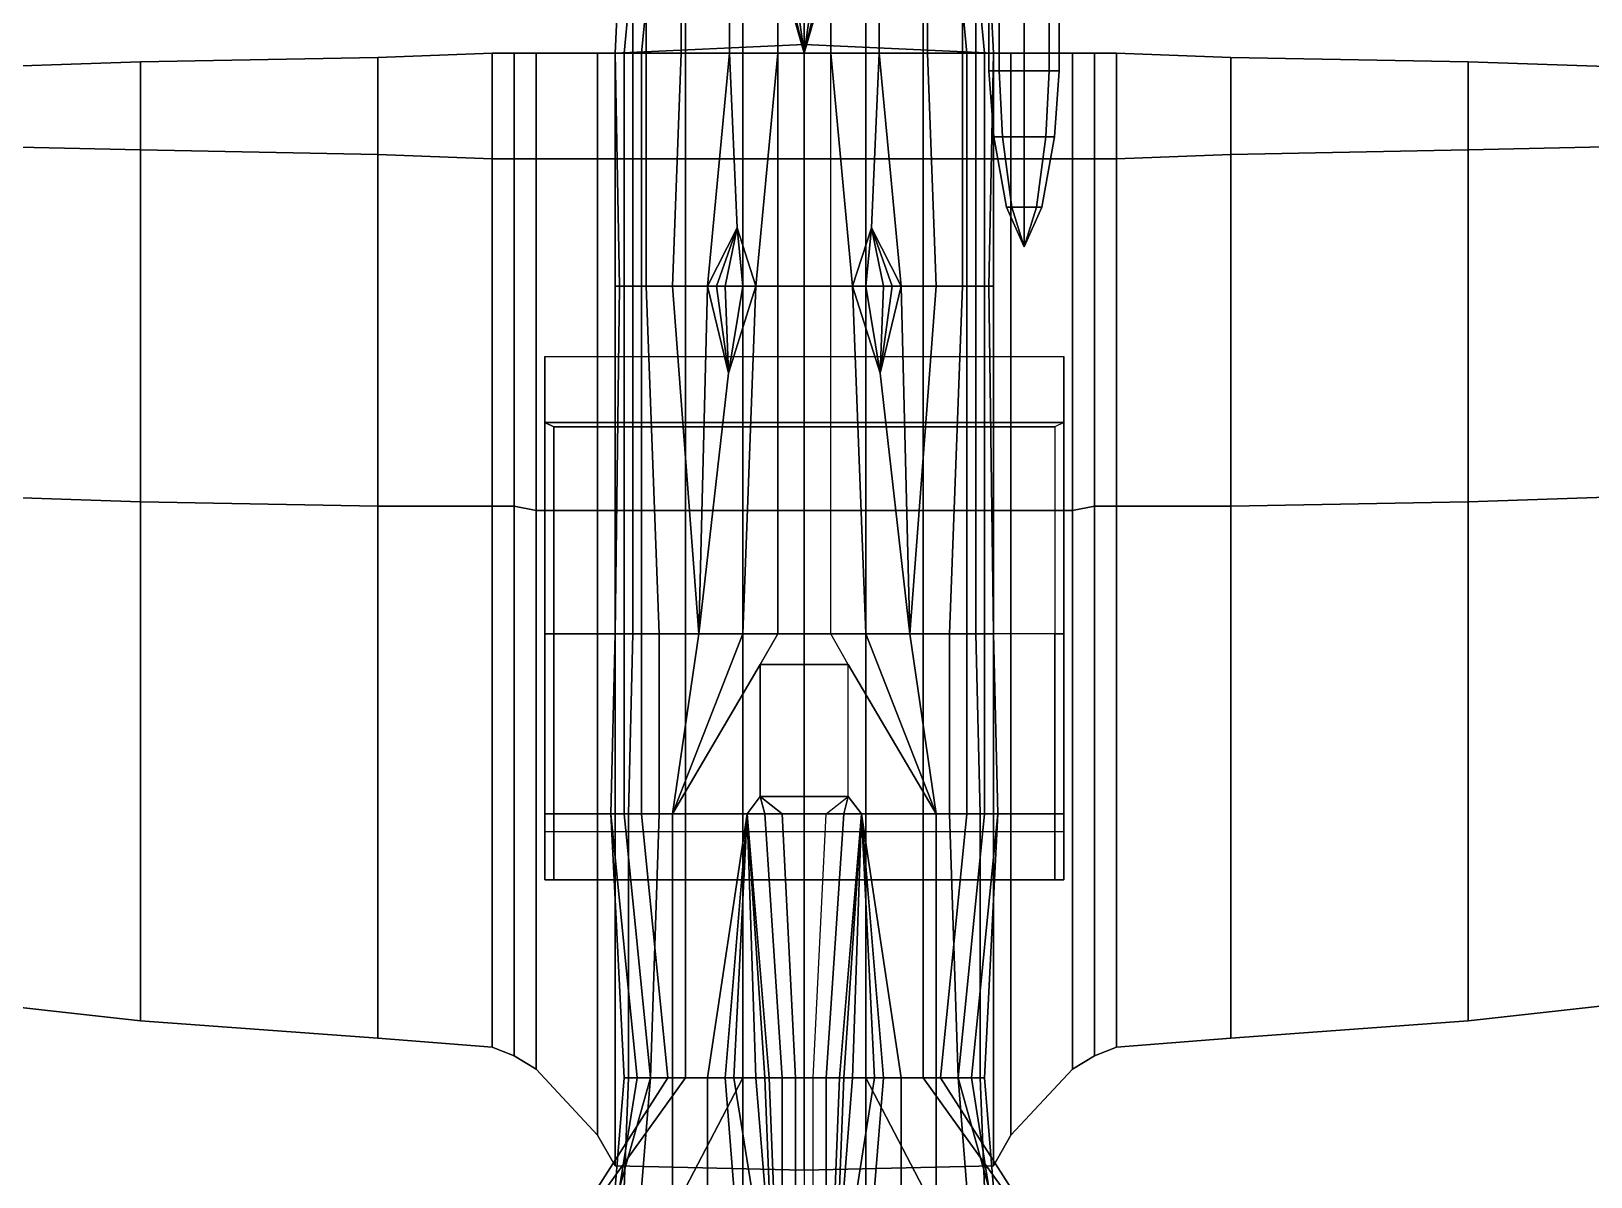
# Model space of a CAD drawing. Header units: millimetres. Extents: x -5.4 to 5.4, y -4.4 to 25.
# Drawn here: x -1.758 to 1.789, y -0.265 to 2.34 of the extents above; entities that cross this region are included whole.
import ezdxf

# ---------------------------------------------------------------- set-up
doc = ezdxf.new("R2010")
doc.units = ezdxf.units.MM
for name, color, linetype in [('h2', 7, 'Continuous'), ('w', 5, 'Continuous'), ('w2', 1, 'Continuous')]:
    doc.layers.add(name, color=color, linetype=linetype)

msp = doc.modelspace()

# ---------------------------------------------------------------- linework, layer by layer
for points in [[(0.4434, 2.81, 0.1766), (0.42, 2.81, 0.12), (0.42, 2.25, 0.12), (0.4434, 2.25, 0.1766)], [(0.42, 2.81, 0.12), (0.4434, 2.81, 0.0634), (0.4434, 2.25, 0.0634), (0.42, 2.25, 0.12)], [(0.5, 2.81, 0.2), (0.4434, 2.81, 0.1766), (0.4434, 2.25, 0.1766), (0.5, 2.25, 0.2)], [(0.4434, 2.81, 0.0634), (0.5, 2.81, 0.04), (0.5, 2.25, 0.04), (0.4434, 2.25, 0.0634)], [(0.5566, 2.81, 0.1766), (0.5, 2.81, 0.2), (0.5, 2.25, 0.2), (0.5566, 2.25, 0.1766)], [(0.5, 2.81, 0.04), (0.5566, 2.81, 0.0634), (0.5566, 2.25, 0.0634), (0.5, 2.25, 0.04)], [(0.58, 2.81, 0.12), (0.5566, 2.81, 0.1766), (0.5566, 2.25, 0.1766), (0.58, 2.25, 0.12)], [(0.5566, 2.81, 0.0634), (0.58, 2.81, 0.12), (0.58, 2.25, 0.12), (0.5566, 2.25, 0.0634)], [(-0.43, 2.29, 0.14), (-0.39, 2.29, 0.3), (-0.39, 2.5, 0.26), (-0.42, 2.5, 0.13)], [(-0.43, 2.29, -0.35), (-0.43, 2.29, 0.14), (-0.42, 2.5, 0.13), (-0.42, 2.5, -0.36)], [(-0.41, 2.29, -0.41), (-0.43, 2.29, -0.35), (-0.42, 2.5, -0.36), (-0.39, 2.5, -0.42)], [(-0.37, 2.29, -0.45), (-0.41, 2.29, -0.41), (-0.39, 2.5, -0.42), (-0.35, 2.5, -0.45)], [(-0.39, 2.29, 0.3), (-0.36, 2.29, 0.36), (-0.36, 2.5, 0.35), (-0.39, 2.5, 0.26)], [(-0.27, 2.29, -0.5), (-0.37, 2.29, -0.45), (-0.35, 2.5, -0.45), (-0.27, 2.5, -0.49)], [(-0.36, 2.29, 0.36), (-0.28, 2.29, 0.47), (-0.28, 2.5, 0.46), (-0.36, 2.5, 0.35)], [(-0.28, 2.29, 0.47), (-0.17, 2.29, 0.55), (-0.17, 2.5, 0.55), (-0.28, 2.5, 0.46)], [(-0.27, 2.5, -0.49), (-0.14, 2.5, -0.52), (-0.14, 2.29, -0.53), (-0.27, 2.29, -0.5)], [(-0.17, 2.29, 0.55), (-0.06, 2.29, 0.59), (-0.06, 2.5, 0.58), (-0.17, 2.5, 0.55)], [(-0.14, 2.5, -0.52), (0, 2.5, -0.53), (0, 2.29, -0.54), (-0.14, 2.29, -0.53)], [(0, 2.29, 0.59), (0, 2.29, 0.59), (-0.05, 2.5, 0.6), (-0.06, 2.5, 0.58)], [(-0.06, 2.29, 0.59), (0, 2.29, 0.59), (-0.06, 2.5, 0.58)], [(0, 2.29, 0.59), (0, 2.29, 0.59), (-0.03, 2.5, 0.61), (-0.05, 2.5, 0.6)], [(0, 2.29, 0.59), (0, 2.29, 0.59), (0, 2.5, 0.61), (-0.03, 2.5, 0.61)], [(-0.42, 1.76, 0.16), (-0.39, 1.76, 0.28), (-0.39, 2.29, 0.3), (-0.43, 2.29, 0.14)], [(-0.43, 1.76, -0.37), (-0.42, 1.76, 0.16), (-0.43, 2.29, 0.14), (-0.43, 2.29, -0.35)], [(-0.41, 1.76, -0.43), (-0.43, 1.76, -0.37), (-0.43, 2.29, -0.35), (-0.41, 2.29, -0.41)], [(-0.37, 1.76, -0.5), (-0.41, 1.76, -0.43), (-0.41, 2.29, -0.41), (-0.37, 2.29, -0.45)], [(-0.39, 1.76, 0.28), (-0.36, 1.76, 0.36), (-0.36, 2.29, 0.36), (-0.39, 2.29, 0.3)], [(-0.27, 1.76, -0.53), (-0.37, 1.76, -0.5), (-0.37, 2.29, -0.45), (-0.27, 2.29, -0.5)], [(-0.36, 1.76, 0.36), (-0.3, 1.76, 0.45), (-0.28, 2.29, 0.47), (-0.36, 2.29, 0.36)], [(-0.3, 1.76, 0.45), (-0.22, 1.76, 0.53), (-0.17, 2.29, 0.55), (-0.28, 2.29, 0.47)], [(-0.27, 2.29, -0.5), (-0.14, 2.29, -0.53), (-0.14, 1.76, -0.55), (-0.27, 1.76, -0.53)], [(-0.22, 1.76, 0.53), (-0.1525, 1.8925, 0.56), (-0.17, 2.29, 0.55)], [(-0.1525, 1.8925, 0.56), (-0.11, 1.76, 0.59), (-0.06, 2.29, 0.59), (-0.17, 2.29, 0.55)], [(-0.14, 2.29, -0.53), (0, 2.29, -0.54), (0, 1.76, -0.56), (-0.14, 1.76, -0.55)], [(-0.11, 1.76, 0.59), (-0.06, 1.76, 0.6), (-0.06, 2.29, 0.59)], [(-0.06, 1.76, 0.6), (0.06, 1.76, 0.6), (0.06, 2.29, 0.59), (-0.06, 2.29, 0.59)], [(0.4307, 2.1, 0.12), (0.42, 2.25, 0.12), (0.4434, 2.25, 0.0634), (0.451, 2.1, 0.071)], [(0.451, 2.1, 0.169), (0.4434, 2.25, 0.1766), (0.42, 2.25, 0.12), (0.4307, 2.1, 0.12)], [(0.451, 2.1, 0.071), (0.4434, 2.25, 0.0634), (0.5, 2.25, 0.04), (0.5, 2.1, 0.0507)], [(0.5, 2.1, 0.1893), (0.5, 2.25, 0.2), (0.4434, 2.25, 0.1766), (0.451, 2.1, 0.169)], [(0.5, 2.1, 0.0507), (0.5, 2.25, 0.04), (0.5566, 2.25, 0.0634), (0.549, 2.1, 0.071)], [(0.549, 2.1, 0.169), (0.5566, 2.25, 0.1766), (0.5, 2.25, 0.2), (0.5, 2.1, 0.1893)], [(0.549, 2.1, 0.071), (0.5566, 2.25, 0.0634), (0.58, 2.25, 0.12), (0.5693, 2.1, 0.12)], [(0.5693, 2.1, 0.12), (0.58, 2.25, 0.12), (0.5566, 2.25, 0.1766), (0.549, 2.1, 0.169)], [(0.46, 1.94, 0.12), (0.4307, 2.1, 0.12), (0.451, 2.1, 0.071), (0.4717, 1.94, 0.0917)], [(0.4717, 1.94, 0.1483), (0.451, 2.1, 0.169), (0.4307, 2.1, 0.12), (0.46, 1.94, 0.12)], [(0.4717, 1.94, 0.0917), (0.451, 2.1, 0.071), (0.5, 2.1, 0.0507), (0.5, 1.94, 0.08)], [(0.5, 1.94, 0.16), (0.5, 2.1, 0.1893), (0.451, 2.1, 0.169), (0.4717, 1.94, 0.1483)], [(0.5, 1.94, 0.08), (0.5, 2.1, 0.0507), (0.549, 2.1, 0.071), (0.5283, 1.94, 0.0917)], [(0.5283, 1.94, 0.1483), (0.549, 2.1, 0.169), (0.5, 2.1, 0.1893), (0.5, 1.94, 0.16)], [(0.5283, 1.94, 0.0917), (0.549, 2.1, 0.071), (0.5693, 2.1, 0.12), (0.54, 1.94, 0.12)], [(0.54, 1.94, 0.12), (0.5693, 2.1, 0.12), (0.549, 2.1, 0.169), (0.5283, 1.94, 0.1483)], [(0.5, 1.85, 0.12), (0.46, 1.94, 0.12), (0.4717, 1.94, 0.0917), (0.5, 1.85, 0.12)], [(0.5, 1.85, 0.12), (0.4717, 1.94, 0.1483), (0.46, 1.94, 0.12), (0.5, 1.85, 0.12)], [(0.5, 1.85, 0.12), (0.4717, 1.94, 0.0917), (0.5, 1.94, 0.08), (0.5, 1.85, 0.12)], [(0.5, 1.85, 0.12), (0.5, 1.94, 0.16), (0.4717, 1.94, 0.1483), (0.5, 1.85, 0.12)], [(0.5, 1.85, 0.12), (0.5, 1.94, 0.08), (0.5283, 1.94, 0.0917), (0.5, 1.85, 0.12)], [(0.5, 1.85, 0.12), (0.5283, 1.94, 0.0917), (0.54, 1.94, 0.12), (0.5, 1.85, 0.12)], [(0.5, 1.85, 0.12), (0.54, 1.94, 0.12), (0.5283, 1.94, 0.1483), (0.5, 1.85, 0.12)], [(0.5, 1.85, 0.12), (0.5283, 1.94, 0.1483), (0.5, 1.94, 0.16), (0.5, 1.85, 0.12)], [(-0.22, 1.76, 0.53), (-0.2, 1.76, 0.59), (-0.1525, 1.8925, 0.56)], [(-0.2, 1.76, 0.59), (-0.18, 1.76, 0.62), (-0.1525, 1.8925, 0.56)], [(-0.18, 1.76, 0.62), (-0.14, 1.76, 0.62), (-0.1525, 1.8925, 0.56)], [(-0.14, 1.76, 0.62), (-0.11, 1.76, 0.59), (-0.1525, 1.8925, 0.56)], [(-0.43, 0.97, -0.37), (-0.43, 0.97, 0.16), (-0.42, 1.76, 0.16), (-0.43, 1.76, -0.37)], [(-0.43, 0.97, 0.16), (-0.39, 0.97, 0.31), (-0.39, 1.76, 0.28), (-0.42, 1.76, 0.16)], [(-0.41, 0.97, -0.43), (-0.43, 0.97, -0.37), (-0.43, 1.76, -0.37), (-0.41, 1.76, -0.43)], [(-0.37, 0.97, -0.5), (-0.41, 0.97, -0.43), (-0.41, 1.76, -0.43), (-0.37, 1.76, -0.5)], [(-0.39, 0.97, 0.31), (-0.33, 0.97, 0.43), (-0.36, 1.76, 0.36), (-0.39, 1.76, 0.28)], [(-0.27, 0.97, -0.53), (-0.37, 0.97, -0.5), (-0.37, 1.76, -0.5), (-0.27, 1.76, -0.53)], [(-0.33, 0.97, 0.43), (-0.24, 0.97, 0.53), (-0.3, 1.76, 0.45), (-0.36, 1.76, 0.36)], [(-0.24, 0.97, 0.53), (-0.24, 0.97, 0.53), (-0.22, 1.76, 0.53), (-0.3, 1.76, 0.45)], [(-0.27, 1.76, -0.53), (-0.14, 1.76, -0.55), (-0.14, 0.97, -0.55), (-0.27, 0.97, -0.53)], [(-0.24, 0.97, 0.53), (-0.14, 0.97, 0.59), (-0.11, 1.76, 0.59), (-0.1725, 1.5625, 0.56)], [(-0.24, 0.97, 0.53), (-0.24, 0.97, 0.53), (-0.1725, 1.5625, 0.56), (-0.22, 1.76, 0.53)], [(-0.1725, 1.5625, 0.56), (-0.1725, 1.5625, 0.56), (-0.2, 1.76, 0.59), (-0.22, 1.76, 0.53)], [(-0.1725, 1.5625, 0.56), (-0.1725, 1.5625, 0.56), (-0.18, 1.76, 0.62), (-0.2, 1.76, 0.59)], [(-0.1725, 1.5625, 0.56), (-0.1725, 1.5625, 0.56), (-0.14, 1.76, 0.62), (-0.18, 1.76, 0.62)], [(-0.1725, 1.5625, 0.56), (-0.1725, 1.5625, 0.56), (-0.11, 1.76, 0.59), (-0.14, 1.76, 0.62)], [(-0.14, 0.97, 0.59), (-0.06, 0.97, 0.61), (-0.06, 1.76, 0.6), (-0.11, 1.76, 0.59)], [(-0.14, 1.76, -0.55), (0, 1.76, -0.56), (0, 0.97, -0.56), (-0.14, 0.97, -0.55)], [(-0.06, 0.97, 0.61), (0.06, 0.97, 0.61), (0.06, 1.76, 0.6), (-0.06, 1.76, 0.6)], [(-0.59, 1.6, -0.5), (-0.59, 1.45, -0.68), (-0.59, 0.97, -0.7), (-0.59, 0.97, -0.5)], [(-0.59, 1.6, -0.5), (0.59, 1.6, -0.5), (0.59, 1.45, -0.68), (-0.59, 1.45, -0.68)], [(-0.59, 1.45, -0.68), (-0.57, 1.44, -0.7), (-0.57, 0.97, -0.72), (-0.59, 0.97, -0.7)], [(-0.59, 1.45, -0.68), (0.59, 1.45, -0.68), (0.57, 1.44, -0.7), (-0.57, 1.44, -0.7)], [(-0.57, 1.44, -0.7), (0.57, 1.44, -0.7), (0.57, 0.97, -0.72), (-0.57, 0.97, -0.72)], [(-0.59, 0.97, -0.5), (-0.59, 0.97, -0.7), (-0.59, 0.56, -0.67), (-0.59, 0.56, -0.44)], [(-0.59, 0.97, -0.7), (-0.57, 0.97, -0.72), (-0.57, 0.56, -0.68), (-0.59, 0.56, -0.67)], [(-0.57, 0.97, -0.72), (0, 0.97, -0.72), (0, 0.56, -0.7), (-0.57, 0.56, -0.68)], [(-0.44, 0.56, -0.38), (-0.44, 0.56, 0.13), (-0.43, 0.97, 0.16), (-0.43, 0.97, -0.37)], [(-0.44, 0.56, 0.13), (-0.4, 0.56, 0.3), (-0.39, 0.97, 0.31), (-0.43, 0.97, 0.16)], [(-0.41, 0.56, -0.44), (-0.44, 0.56, -0.38), (-0.43, 0.97, -0.37), (-0.41, 0.97, -0.43)], [(-0.37, 0.56, -0.51), (-0.41, 0.56, -0.44), (-0.41, 0.97, -0.43), (-0.37, 0.97, -0.5)], [(-0.4, 0.56, 0.3), (-0.33, 0.56, 0.42), (-0.33, 0.97, 0.43), (-0.39, 0.97, 0.31)], [(-0.27, 0.56, -0.54), (-0.37, 0.56, -0.51), (-0.37, 0.97, -0.5), (-0.27, 0.97, -0.53)], [(-0.33, 0.56, 0.42), (-0.3, 0.56, 0.45), (-0.24, 0.97, 0.53), (-0.33, 0.97, 0.43)], [(-0.3, 0.56, 0.45), (-0.3, 0.56, 0.45), (-0.14, 0.97, 0.59), (-0.24, 0.97, 0.53)], [(-0.3, 0.56, 0.45), (-0.1, 0.9, 0.61), (-0.06, 0.97, 0.61), (-0.14, 0.97, 0.59)], [(-0.27, 0.97, -0.53), (-0.14, 0.97, -0.55), (-0.14, 0.56, -0.56), (-0.27, 0.56, -0.54)], [(-0.14, 0.97, -0.55), (0, 0.97, -0.56), (0, 0.56, -0.57), (-0.14, 0.56, -0.56)], [(-0.1, 0.9, 0.61), (0.1, 0.9, 0.61), (0.06, 0.97, 0.61), (-0.06, 0.97, 0.61)], [(-0.59, 0.56, -0.44), (-0.59, 0.56, -0.67), (-0.59, 0.41, -0.58), (-0.59, 0.52, -0.43)], [(-0.59, 0.56, -0.67), (-0.57, 0.56, -0.68), (-0.57, 0.41, -0.6), (-0.59, 0.41, -0.58)], [(-0.57, 0.56, -0.68), (0, 0.56, -0.7), (0, 0.41, -0.61), (-0.57, 0.41, -0.6)], [(-0.35, -0.04, -0.41), (-0.38, -0.04, -0.32), (-0.44, 0.56, -0.38), (-0.41, 0.56, -0.44)], [(-0.38, -0.04, -0.32), (-0.41, -0.04, 0.15), (-0.44, 0.56, 0.13), (-0.44, 0.56, -0.38)], [(-0.41, -0.04, 0.15), (-0.4, -0.04, 0.22), (-0.4, 0.56, 0.3), (-0.44, 0.56, 0.13)], [(-0.31, -0.04, -0.46), (-0.35, -0.04, -0.41), (-0.41, 0.56, -0.44), (-0.37, 0.56, -0.51)], [(-0.4, -0.04, 0.22), (-0.35, -0.04, 0.36), (-0.33, 0.56, 0.42), (-0.4, 0.56, 0.3)], [(-0.27, -0.04, -0.48), (-0.31, -0.04, -0.46), (-0.37, 0.56, -0.51), (-0.27, 0.56, -0.54)], [(-0.35, -0.04, 0.36), (-0.3, -0.04, 0.45), (-0.3, 0.56, 0.45), (-0.33, 0.56, 0.42)], [(-0.27, 0.56, -0.54), (-0.14, 0.56, -0.56), (-0.14, -0.04, -0.5), (-0.27, -0.04, -0.48)], [(-0.14, 0.56, -0.56), (0, 0.56, -0.57), (0, -0.04, -0.51), (-0.14, -0.04, -0.5)], [(-0.47, -0.29, -0.4), (-0.42, -0.29, -0.16), (-0.35, -0.04, -0.41), (-0.31, -0.04, -0.46)], [(-0.45, -0.29, -0.43), (-0.47, -0.29, -0.4), (-0.31, -0.04, -0.46), (-0.27, -0.04, -0.48)], [(-0.27, -0.04, -0.48), (-0.14, -0.04, -0.5), (-0.27, -0.29, -0.44), (-0.45, -0.29, -0.43)], [(-0.42, -0.29, -0.01), (-0.43, -0.29, 0.19), (-0.41, -0.04, 0.15), (-0.38, -0.04, -0.32)], [(-0.43, -0.29, 0.19), (-0.41, -0.29, 0.26), (-0.4, -0.04, 0.22), (-0.41, -0.04, 0.15)], [(-0.42, -0.29, -0.16), (-0.42, -0.29, -0.01), (-0.38, -0.04, -0.32), (-0.35, -0.04, -0.41)], [(-0.41, -0.29, 0.26), (-0.37, -0.29, 0.36), (-0.35, -0.04, 0.36), (-0.4, -0.04, 0.22)], [(-0.37, -0.29, 0.36), (-0.3, -0.29, 0.45), (-0.3, -0.04, 0.45), (-0.35, -0.04, 0.36)], [(-0.14, -0.04, -0.5), (-0.14, -0.04, -0.5), (-0.14, -0.29, -0.45), (-0.27, -0.29, -0.44)], [(-0.14, -0.04, -0.5), (0, -0.04, -0.51), (0, -0.29, -0.46), (-0.14, -0.29, -0.45)]]:
    msp.add_3dface(points)
at = {"color": 3}
for points in [[(-0.13, 0.56, 0.8), (-0.1, 0.6, 0.86), (-0.1, 0.9, 0.61), (-0.3, 0.56, 0.45)], [(-0.1, 0.6, 0.86), (0.1, 0.6, 0.86), (0.1, 0.9, 0.61), (-0.1, 0.9, 0.61)], [(-0.13, 0.56, 0.8), (-0.09, 0.56, 0.84), (-0.1, 0.6, 0.86)], [(-0.05, 0.56, 0.86), (0.05, 0.56, 0.86), (0.1, 0.6, 0.86), (-0.1, 0.6, 0.86)], [(-0.09, 0.56, 0.84), (-0.05, 0.56, 0.86), (-0.1, 0.6, 0.86)], [(-0.3, -0.04, 0.45), (-0.22, -0.04, 0.56), (-0.13, 0.56, 0.8), (-0.3, 0.56, 0.45)], [(-0.22, -0.04, 0.56), (-0.18, -0.04, 0.58), (-0.13, 0.56, 0.8)], [(-0.18, -0.04, 0.58), (-0.16, -0.04, 0.58), (-0.13, 0.56, 0.8)], [(-0.16, -0.04, 0.58), (-0.11, -0.04, 0.63), (-0.13, 0.56, 0.8)], [(-0.08, -0.04, 0.78), (-0.05, -0.04, 0.82), (-0.09, 0.56, 0.84), (-0.13, 0.56, 0.8)], [(-0.09, -0.04, 0.68), (-0.08, -0.04, 0.78), (-0.13, 0.56, 0.8)], [(-0.11, -0.04, 0.63), (-0.09, -0.04, 0.68), (-0.13, 0.56, 0.8)], [(-0.05, -0.04, 0.82), (-0.02, -0.04, 0.84), (-0.05, 0.56, 0.86), (-0.09, 0.56, 0.84)], [(-0.02, -0.04, 0.84), (0.02, -0.04, 0.84), (0.05, 0.56, 0.86), (-0.05, 0.56, 0.86)], [(-0.3, -0.29, 0.45), (-0.22, -0.29, 0.57), (-0.22, -0.04, 0.56), (-0.3, -0.04, 0.45)], [(-0.22, -0.29, 0.57), (-0.16, -0.29, 0.6), (-0.18, -0.04, 0.58), (-0.22, -0.04, 0.56)], [(-0.16, -0.29, 0.6), (-0.12, -0.29, 0.62), (-0.16, -0.04, 0.58), (-0.18, -0.04, 0.58)], [(-0.12, -0.29, 0.62), (-0.09, -0.29, 0.67), (-0.11, -0.04, 0.63), (-0.16, -0.04, 0.58)], [(-0.09, -0.29, 0.67), (-0.08, -0.29, 0.77), (-0.09, -0.04, 0.68), (-0.11, -0.04, 0.63)], [(-0.08, -0.29, 0.77), (-0.07, -0.29, 0.79), (-0.08, -0.04, 0.78), (-0.09, -0.04, 0.68)], [(-0.07, -0.29, 0.79), (-0.05, -0.29, 0.82), (-0.05, -0.04, 0.82), (-0.08, -0.04, 0.78)], [(-0.05, -0.29, 0.82), (-0.02, -0.29, 0.83), (-0.02, -0.04, 0.84), (-0.05, -0.04, 0.82)], [(-0.02, -0.29, 0.83), (0.02, -0.29, 0.83), (0.02, -0.04, 0.84), (-0.02, -0.04, 0.84)]]:
    msp.add_3dface(points, dxfattribs=at)
at = {"layer": 'h2'}
for points in [[(0.14, 2.5, -0.52), (0, 2.5, -0.53), (0, 2.29, -0.54), (0.14, 2.29, -0.53)], [(0.06, 2.29, 0.59), (0, 2.29, 0.59), (0.06, 2.5, 0.58)], [(0, 2.29, 0.59), (0, 2.29, 0.59), (0, 2.5, 0.61), (0.03, 2.5, 0.61)], [(0, 2.29, 0.59), (0, 2.29, 0.59), (0.03, 2.5, 0.61), (0.05, 2.5, 0.6)], [(0, 2.29, 0.59), (0, 2.29, 0.59), (0.05, 2.5, 0.6), (0.06, 2.5, 0.58)], [(0.17, 2.29, 0.55), (0.06, 2.29, 0.59), (0.06, 2.5, 0.58), (0.17, 2.5, 0.55)], [(0.27, 2.5, -0.49), (0.14, 2.5, -0.52), (0.14, 2.29, -0.53), (0.27, 2.29, -0.5)], [(0.28, 2.29, 0.47), (0.17, 2.29, 0.55), (0.17, 2.5, 0.55), (0.28, 2.5, 0.46)], [(0.27, 2.29, -0.5), (0.37, 2.29, -0.45), (0.35, 2.5, -0.45), (0.27, 2.5, -0.49)], [(0.36, 2.29, 0.36), (0.28, 2.29, 0.47), (0.28, 2.5, 0.46), (0.36, 2.5, 0.35)], [(0.37, 2.29, -0.45), (0.41, 2.29, -0.41), (0.39, 2.5, -0.42), (0.35, 2.5, -0.45)], [(0.39, 2.29, 0.3), (0.36, 2.29, 0.36), (0.36, 2.5, 0.35), (0.39, 2.5, 0.26)], [(0.41, 2.29, -0.41), (0.43, 2.29, -0.35), (0.42, 2.5, -0.36), (0.39, 2.5, -0.42)], [(0.43, 2.29, 0.14), (0.39, 2.29, 0.3), (0.39, 2.5, 0.26), (0.42, 2.5, 0.13)], [(0.43, 2.29, -0.35), (0.43, 2.29, 0.14), (0.42, 2.5, 0.13), (0.42, 2.5, -0.36)], [(0.14, 2.29, -0.53), (0, 2.29, -0.54), (0, 1.76, -0.56), (0.14, 1.76, -0.55)], [(0.11, 1.76, 0.59), (0.06, 1.76, 0.6), (0.06, 2.29, 0.59)], [(0.1525, 1.8925, 0.56), (0.11, 1.76, 0.59), (0.06, 2.29, 0.59), (0.17, 2.29, 0.55)], [(0.27, 2.29, -0.5), (0.14, 2.29, -0.53), (0.14, 1.76, -0.55), (0.27, 1.76, -0.53)], [(0.22, 1.76, 0.53), (0.1525, 1.8925, 0.56), (0.17, 2.29, 0.55)], [(0.3, 1.76, 0.45), (0.22, 1.76, 0.53), (0.17, 2.29, 0.55), (0.28, 2.29, 0.47)], [(0.27, 1.76, -0.53), (0.37, 1.76, -0.5), (0.37, 2.29, -0.45), (0.27, 2.29, -0.5)], [(0.36, 1.76, 0.36), (0.3, 1.76, 0.45), (0.28, 2.29, 0.47), (0.36, 2.29, 0.36)], [(0.39, 1.76, 0.28), (0.36, 1.76, 0.36), (0.36, 2.29, 0.36), (0.39, 2.29, 0.3)], [(0.37, 1.76, -0.5), (0.41, 1.76, -0.43), (0.41, 2.29, -0.41), (0.37, 2.29, -0.45)], [(0.42, 1.76, 0.16), (0.39, 1.76, 0.28), (0.39, 2.29, 0.3), (0.43, 2.29, 0.14)], [(0.41, 1.76, -0.43), (0.43, 1.76, -0.37), (0.43, 2.29, -0.35), (0.41, 2.29, -0.41)], [(0.43, 1.76, -0.37), (0.42, 1.76, 0.16), (0.43, 2.29, 0.14), (0.43, 2.29, -0.35)], [(0.14, 1.76, 0.62), (0.11, 1.76, 0.59), (0.1525, 1.8925, 0.56)], [(0.18, 1.76, 0.62), (0.14, 1.76, 0.62), (0.1525, 1.8925, 0.56)], [(0.2, 1.76, 0.59), (0.18, 1.76, 0.62), (0.1525, 1.8925, 0.56)], [(0.22, 1.76, 0.53), (0.2, 1.76, 0.59), (0.1525, 1.8925, 0.56)], [(0.14, 1.76, -0.55), (0, 1.76, -0.56), (0, 0.97, -0.56), (0.14, 0.97, -0.55)], [(0.14, 0.97, 0.59), (0.06, 0.97, 0.61), (0.06, 1.76, 0.6), (0.11, 1.76, 0.59)], [(0.1725, 1.5625, 0.56), (0.1725, 1.5625, 0.56), (0.11, 1.76, 0.59), (0.14, 1.76, 0.62)], [(0.24, 0.97, 0.53), (0.14, 0.97, 0.59), (0.11, 1.76, 0.59), (0.1725, 1.5625, 0.56)], [(0.27, 1.76, -0.53), (0.14, 1.76, -0.55), (0.14, 0.97, -0.55), (0.27, 0.97, -0.53)], [(0.1725, 1.5625, 0.56), (0.1725, 1.5625, 0.56), (0.14, 1.76, 0.62), (0.18, 1.76, 0.62)], [(0.1725, 1.5625, 0.56), (0.1725, 1.5625, 0.56), (0.18, 1.76, 0.62), (0.2, 1.76, 0.59)], [(0.1725, 1.5625, 0.56), (0.1725, 1.5625, 0.56), (0.2, 1.76, 0.59), (0.22, 1.76, 0.53)], [(0.24, 0.97, 0.53), (0.24, 0.97, 0.53), (0.1725, 1.5625, 0.56), (0.22, 1.76, 0.53)], [(0.24, 0.97, 0.53), (0.24, 0.97, 0.53), (0.22, 1.76, 0.53), (0.3, 1.76, 0.45)], [(0.33, 0.97, 0.43), (0.24, 0.97, 0.53), (0.3, 1.76, 0.45), (0.36, 1.76, 0.36)], [(0.27, 0.97, -0.53), (0.37, 0.97, -0.5), (0.37, 1.76, -0.5), (0.27, 1.76, -0.53)], [(0.39, 0.97, 0.31), (0.33, 0.97, 0.43), (0.36, 1.76, 0.36), (0.39, 1.76, 0.28)], [(0.37, 0.97, -0.5), (0.41, 0.97, -0.43), (0.41, 1.76, -0.43), (0.37, 1.76, -0.5)], [(0.43, 0.97, 0.16), (0.39, 0.97, 0.31), (0.39, 1.76, 0.28), (0.42, 1.76, 0.16)], [(0.41, 0.97, -0.43), (0.43, 0.97, -0.37), (0.43, 1.76, -0.37), (0.41, 1.76, -0.43)], [(0.43, 0.97, -0.37), (0.43, 0.97, 0.16), (0.42, 1.76, 0.16), (0.43, 1.76, -0.37)], [(0.59, 1.6, -0.5), (0.59, 1.45, -0.68), (0.59, 0.97, -0.7), (0.59, 0.97, -0.5)], [(0.59, 1.45, -0.68), (0.57, 1.44, -0.7), (0.57, 0.97, -0.72), (0.59, 0.97, -0.7)], [(0.14, 0.97, -0.55), (0, 0.97, -0.56), (0, 0.56, -0.57), (0.14, 0.56, -0.56)], [(0.57, 0.97, -0.72), (0, 0.97, -0.72), (0, 0.56, -0.7), (0.57, 0.56, -0.68)], [(0.3, 0.56, 0.45), (0.1, 0.9, 0.61), (0.06, 0.97, 0.61), (0.14, 0.97, 0.59)], [(0.27, 0.97, -0.53), (0.14, 0.97, -0.55), (0.14, 0.56, -0.56), (0.27, 0.56, -0.54)], [(0.3, 0.56, 0.45), (0.3, 0.56, 0.45), (0.14, 0.97, 0.59), (0.24, 0.97, 0.53)], [(0.33, 0.56, 0.42), (0.3, 0.56, 0.45), (0.24, 0.97, 0.53), (0.33, 0.97, 0.43)], [(0.27, 0.56, -0.54), (0.37, 0.56, -0.51), (0.37, 0.97, -0.5), (0.27, 0.97, -0.53)], [(0.4, 0.56, 0.3), (0.33, 0.56, 0.42), (0.33, 0.97, 0.43), (0.39, 0.97, 0.31)], [(0.37, 0.56, -0.51), (0.41, 0.56, -0.44), (0.41, 0.97, -0.43), (0.37, 0.97, -0.5)], [(0.44, 0.56, 0.13), (0.4, 0.56, 0.3), (0.39, 0.97, 0.31), (0.43, 0.97, 0.16)], [(0.41, 0.56, -0.44), (0.44, 0.56, -0.38), (0.43, 0.97, -0.37), (0.41, 0.97, -0.43)], [(0.44, 0.56, -0.38), (0.44, 0.56, 0.13), (0.43, 0.97, 0.16), (0.43, 0.97, -0.37)], [(0.59, 0.97, -0.7), (0.57, 0.97, -0.72), (0.57, 0.56, -0.68), (0.59, 0.56, -0.67)], [(0.59, 0.97, -0.5), (0.59, 0.97, -0.7), (0.59, 0.56, -0.67), (0.59, 0.56, -0.44)], [(0.14, 0.56, -0.56), (0, 0.56, -0.57), (0, -0.04, -0.51), (0.14, -0.04, -0.5)], [(0.57, 0.56, -0.68), (0, 0.56, -0.7), (0, 0.41, -0.61), (0.57, 0.41, -0.6)], [(0.27, 0.56, -0.54), (0.14, 0.56, -0.56), (0.14, -0.04, -0.5), (0.27, -0.04, -0.48)], [(0.27, -0.04, -0.48), (0.31, -0.04, -0.46), (0.37, 0.56, -0.51), (0.27, 0.56, -0.54)], [(0.35, -0.04, 0.36), (0.3, -0.04, 0.45), (0.3, 0.56, 0.45), (0.33, 0.56, 0.42)], [(0.31, -0.04, -0.46), (0.35, -0.04, -0.41), (0.41, 0.56, -0.44), (0.37, 0.56, -0.51)], [(0.4, -0.04, 0.22), (0.35, -0.04, 0.36), (0.33, 0.56, 0.42), (0.4, 0.56, 0.3)], [(0.35, -0.04, -0.41), (0.38, -0.04, -0.32), (0.44, 0.56, -0.38), (0.41, 0.56, -0.44)], [(0.38, -0.04, -0.32), (0.41, -0.04, 0.15), (0.44, 0.56, 0.13), (0.44, 0.56, -0.38)], [(0.41, -0.04, 0.15), (0.4, -0.04, 0.22), (0.4, 0.56, 0.3), (0.44, 0.56, 0.13)], [(0.59, 0.56, -0.67), (0.57, 0.56, -0.68), (0.57, 0.41, -0.6), (0.59, 0.41, -0.58)], [(0.59, 0.56, -0.44), (0.59, 0.56, -0.67), (0.59, 0.41, -0.58), (0.59, 0.52, -0.43)], [(0.59, 0.41, -0.58), (-0.59, 0.41, -0.58), (-0.59, 0.52, -0.43), (0.59, 0.52, -0.43)], [(0, 0.41, -0.61), (-0.57, 0.41, -0.6), (-0.59, 0.41, -0.58), (0, 0.41, -0.58)], [(0.57, 0.41, -0.6), (0, 0.41, -0.61), (0, 0.41, -0.58), (0.59, 0.41, -0.58)], [(0.14, -0.04, -0.5), (0, -0.04, -0.51), (0, -0.29, -0.46), (0.14, -0.29, -0.45)], [(0.14, -0.04, -0.5), (0.14, -0.04, -0.5), (0.14, -0.29, -0.45), (0.27, -0.29, -0.44)], [(0.27, -0.04, -0.48), (0.14, -0.04, -0.5), (0.27, -0.29, -0.44), (0.45, -0.29, -0.43)], [(0.45, -0.29, -0.43), (0.47, -0.29, -0.4), (0.31, -0.04, -0.46), (0.27, -0.04, -0.48)], [(0.37, -0.29, 0.36), (0.3, -0.29, 0.45), (0.3, -0.04, 0.45), (0.35, -0.04, 0.36)], [(0.47, -0.29, -0.4), (0.42, -0.29, -0.16), (0.35, -0.04, -0.41), (0.31, -0.04, -0.46)], [(0.42, -0.29, -0.16), (0.42, -0.29, -0.01), (0.38, -0.04, -0.32), (0.35, -0.04, -0.41)], [(0.41, -0.29, 0.26), (0.37, -0.29, 0.36), (0.35, -0.04, 0.36), (0.4, -0.04, 0.22)], [(0.42, -0.29, -0.01), (0.43, -0.29, 0.19), (0.41, -0.04, 0.15), (0.38, -0.04, -0.32)], [(0.43, -0.29, 0.19), (0.41, -0.29, 0.26), (0.4, -0.04, 0.22), (0.41, -0.04, 0.15)]]:
    msp.add_3dface(points, dxfattribs=at)
at = {"layer": 'h2', "color": 3}
for points in [[(0.13, 0.56, 0.8), (0.1, 0.6, 0.86), (0.1, 0.9, 0.61), (0.3, 0.56, 0.45)], [(0.09, 0.56, 0.84), (0.05, 0.56, 0.86), (0.1, 0.6, 0.86)], [(0.13, 0.56, 0.8), (0.09, 0.56, 0.84), (0.1, 0.6, 0.86)], [(0.05, -0.04, 0.82), (0.02, -0.04, 0.84), (0.05, 0.56, 0.86), (0.09, 0.56, 0.84)], [(0.08, -0.04, 0.78), (0.05, -0.04, 0.82), (0.09, 0.56, 0.84), (0.13, 0.56, 0.8)], [(0.09, -0.04, 0.68), (0.08, -0.04, 0.78), (0.13, 0.56, 0.8)], [(0.11, -0.04, 0.63), (0.09, -0.04, 0.68), (0.13, 0.56, 0.8)], [(0.16, -0.04, 0.58), (0.11, -0.04, 0.63), (0.13, 0.56, 0.8)], [(0.3, -0.04, 0.45), (0.22, -0.04, 0.56), (0.13, 0.56, 0.8), (0.3, 0.56, 0.45)], [(0.22, -0.04, 0.56), (0.18, -0.04, 0.58), (0.13, 0.56, 0.8)], [(0.18, -0.04, 0.58), (0.16, -0.04, 0.58), (0.13, 0.56, 0.8)], [(0.05, -0.29, 0.82), (0.02, -0.29, 0.83), (0.02, -0.04, 0.84), (0.05, -0.04, 0.82)], [(0.07, -0.29, 0.79), (0.05, -0.29, 0.82), (0.05, -0.04, 0.82), (0.08, -0.04, 0.78)], [(0.08, -0.29, 0.77), (0.07, -0.29, 0.79), (0.08, -0.04, 0.78), (0.09, -0.04, 0.68)], [(0.09, -0.29, 0.67), (0.08, -0.29, 0.77), (0.09, -0.04, 0.68), (0.11, -0.04, 0.63)], [(0.12, -0.29, 0.62), (0.09, -0.29, 0.67), (0.11, -0.04, 0.63), (0.16, -0.04, 0.58)], [(0.16, -0.29, 0.6), (0.12, -0.29, 0.62), (0.16, -0.04, 0.58), (0.18, -0.04, 0.58)], [(0.22, -0.29, 0.57), (0.16, -0.29, 0.6), (0.18, -0.04, 0.58), (0.22, -0.04, 0.56)], [(0.3, -0.29, 0.45), (0.22, -0.29, 0.57), (0.22, -0.04, 0.56), (0.3, -0.04, 0.45)]]:
    msp.add_3dface(points, dxfattribs=at)
at = {"layer": 'w'}
for points in [[(0.43, 2.29, -0.36), (0, 2.31, -0.36), (0, 2.05, 0.12), (0.43, 2.05, -0.04)], [(0.43, 2.05, -0.55), (0, 2.05, -0.56), (0, 2.31, -0.36), (0.43, 2.29, -0.36)], [(0.47, 2.29, -0.36), (0.43, 2.29, -0.36), (0.43, 2.05, -0.04), (0.47, 2.05, -0.1)], [(0.47, 2.05, -0.55), (0.43, 2.05, -0.55), (0.43, 2.29, -0.36), (0.47, 2.29, -0.36)], [(0.61, 2.29, -0.36), (0.47, 2.29, -0.36), (0.47, 2.05, -0.1), (0.61, 2.05, -0.17)], [(0.61, 2.05, -0.53), (0.47, 2.05, -0.55), (0.47, 2.29, -0.36), (0.61, 2.29, -0.36)], [(0.66, 2.29, -0.36), (0.61, 2.29, -0.36), (0.61, 2.05, -0.17), (0.66, 2.05, -0.17)], [(0.66, 2.05, -0.53), (0.61, 2.05, -0.53), (0.61, 2.29, -0.36), (0.66, 2.29, -0.36)], [(0.71, 2.29, -0.35), (0.66, 2.29, -0.36), (0.66, 2.05, -0.17), (0.71, 2.05, -0.17)], [(0.71, 2.05, -0.53), (0.66, 2.05, -0.53), (0.66, 2.29, -0.36), (0.71, 2.29, -0.35)], [(0.97, 2.28, -0.32), (0.71, 2.29, -0.35), (0.71, 2.05, -0.17), (0.97, 2.06, -0.16)], [(0.97, 2.06, -0.5), (0.71, 2.05, -0.53), (0.71, 2.29, -0.35), (0.97, 2.28, -0.32)], [(1.51, 2.27, -0.29), (0.97, 2.28, -0.32), (0.97, 2.06, -0.16), (1.51, 2.07, -0.15)], [(1.51, 2.07, -0.45), (0.97, 2.06, -0.5), (0.97, 2.28, -0.32), (1.51, 2.27, -0.29)], [(2.41, 2.24, -0.24), (1.51, 2.27, -0.29), (1.51, 2.07, -0.15), (2.41, 2.09, -0.11)], [(2.41, 2.09, -0.36), (1.51, 2.07, -0.45), (1.51, 2.27, -0.29), (2.41, 2.24, -0.24)], [(0.71, 2.05, -0.17), (0.71, 1.26, -0.17), (0.97, 1.26, -0.16), (0.97, 2.06, -0.16)], [(0.97, 1.26, -0.5), (0.71, 1.26, -0.53), (0.71, 2.05, -0.53), (0.97, 2.06, -0.5)], [(0.97, 2.06, -0.16), (0.97, 1.26, -0.16), (1.51, 1.27, -0.15), (1.51, 2.07, -0.15)], [(1.51, 1.27, -0.45), (0.97, 1.26, -0.5), (0.97, 2.06, -0.5), (1.51, 2.07, -0.45)], [(1.51, 2.07, -0.15), (1.51, 1.27, -0.15), (2.41, 1.3, -0.11), (2.41, 2.09, -0.11)], [(2.41, 1.3, -0.36), (1.51, 1.27, -0.45), (1.51, 2.07, -0.45), (2.41, 2.09, -0.36)], [(0, 2.05, 0.12), (0, 1.25, 0.12), (0.43, 1.25, -0.04), (0.43, 2.05, -0.04)], [(0.43, 1.25, -0.55), (0, 1.25, -0.56), (0, 2.05, -0.56), (0.43, 2.05, -0.55)], [(0.43, 2.05, -0.04), (0.43, 1.25, -0.04), (0.47, 1.25, -0.1), (0.47, 2.05, -0.1)], [(0.47, 1.25, -0.55), (0.43, 1.25, -0.55), (0.43, 2.05, -0.55), (0.47, 2.05, -0.55)], [(0.47, 2.05, -0.1), (0.47, 1.25, -0.1), (0.61, 1.25, -0.17), (0.61, 2.05, -0.17)], [(0.61, 1.25, -0.53), (0.47, 1.25, -0.55), (0.47, 2.05, -0.55), (0.61, 2.05, -0.53)], [(0.61, 2.05, -0.17), (0.61, 1.25, -0.17), (0.66, 1.26, -0.17), (0.66, 2.05, -0.17)], [(0.66, 1.26, -0.53), (0.61, 1.25, -0.53), (0.61, 2.05, -0.53), (0.66, 2.05, -0.53)], [(0.66, 2.05, -0.17), (0.66, 1.26, -0.17), (0.71, 1.26, -0.17), (0.71, 2.05, -0.17)], [(0.71, 1.26, -0.53), (0.66, 1.26, -0.53), (0.66, 2.05, -0.53), (0.71, 2.05, -0.53)], [(2.41, 1.3, -0.11), (1.51, 1.27, -0.15), (1.51, 0.09, -0.29), (2.41, 0.19, -0.24)], [(2.41, 0.19, -0.24), (1.51, 0.09, -0.29), (1.51, 1.27, -0.45), (2.41, 1.3, -0.36)], [(0.43, 1.25, -0.04), (0, 1.25, 0.12), (0, -0.25, -0.36), (0.43, -0.24, -0.36)], [(0.43, -0.24, -0.36), (0, -0.25, -0.36), (0, 1.25, -0.56), (0.43, 1.25, -0.55)], [(0.47, 1.25, -0.1), (0.43, 1.25, -0.04), (0.43, -0.24, -0.36), (0.47, -0.17, -0.36)], [(0.47, -0.17, -0.36), (0.43, -0.24, -0.36), (0.43, 1.25, -0.55), (0.47, 1.25, -0.55)], [(0.61, 1.25, -0.17), (0.47, 1.25, -0.1), (0.47, -0.17, -0.36), (0.61, -0.02, -0.36)], [(0.61, -0.02, -0.36), (0.47, -0.17, -0.36), (0.47, 1.25, -0.55), (0.61, 1.25, -0.53)], [(0.66, 1.26, -0.17), (0.61, 1.25, -0.17), (0.61, -0.02, -0.36), (0.66, 0.01, -0.36)], [(0.66, 0.01, -0.36), (0.61, -0.02, -0.36), (0.61, 1.25, -0.53), (0.66, 1.26, -0.53)], [(0.71, 1.26, -0.17), (0.66, 1.26, -0.17), (0.66, 0.01, -0.36), (0.71, 0.03, -0.35)], [(0.71, 0.03, -0.35), (0.66, 0.01, -0.36), (0.66, 1.26, -0.53), (0.71, 1.26, -0.53)], [(0.97, 1.26, -0.16), (0.71, 1.26, -0.17), (0.71, 0.03, -0.35), (0.97, 0.05, -0.32)], [(0.97, 0.05, -0.32), (0.71, 0.03, -0.35), (0.71, 1.26, -0.53), (0.97, 1.26, -0.5)], [(1.51, 1.27, -0.15), (0.97, 1.26, -0.16), (0.97, 0.05, -0.32), (1.51, 0.09, -0.29)], [(1.51, 0.09, -0.29), (0.97, 0.05, -0.32), (0.97, 1.26, -0.5), (1.51, 1.27, -0.45)]]:
    msp.add_3dface(points, dxfattribs=at)
at = {"layer": 'w2'}
for points in [[(-0.43, 2.05, -0.55), (0, 2.05, -0.56), (0, 2.31, -0.36), (-0.43, 2.29, -0.36)], [(-0.43, 2.29, -0.36), (0, 2.31, -0.36), (0, 2.05, 0.12), (-0.43, 2.05, -0.04)], [(-1.51, 2.07, -0.45), (-0.97, 2.06, -0.5), (-0.97, 2.28, -0.32), (-1.51, 2.27, -0.29)], [(-1.51, 2.27, -0.29), (-0.97, 2.28, -0.32), (-0.97, 2.06, -0.16), (-1.51, 2.07, -0.15)], [(-0.97, 2.06, -0.5), (-0.71, 2.05, -0.53), (-0.71, 2.29, -0.35), (-0.97, 2.28, -0.32)], [(-0.97, 2.28, -0.32), (-0.71, 2.29, -0.35), (-0.71, 2.05, -0.17), (-0.97, 2.06, -0.16)], [(-0.71, 2.05, -0.53), (-0.66, 2.05, -0.53), (-0.66, 2.29, -0.36), (-0.71, 2.29, -0.35)], [(-0.71, 2.29, -0.35), (-0.66, 2.29, -0.36), (-0.66, 2.05, -0.17), (-0.71, 2.05, -0.17)], [(-0.66, 2.05, -0.53), (-0.61, 2.05, -0.53), (-0.61, 2.29, -0.36), (-0.66, 2.29, -0.36)], [(-0.66, 2.29, -0.36), (-0.61, 2.29, -0.36), (-0.61, 2.05, -0.17), (-0.66, 2.05, -0.17)], [(-0.61, 2.05, -0.53), (-0.47, 2.05, -0.55), (-0.47, 2.29, -0.36), (-0.61, 2.29, -0.36)], [(-0.61, 2.29, -0.36), (-0.47, 2.29, -0.36), (-0.47, 2.05, -0.1), (-0.61, 2.05, -0.17)], [(-0.47, 2.05, -0.55), (-0.43, 2.05, -0.55), (-0.43, 2.29, -0.36), (-0.47, 2.29, -0.36)], [(-0.47, 2.29, -0.36), (-0.43, 2.29, -0.36), (-0.43, 2.05, -0.04), (-0.47, 2.05, -0.1)], [(-2.41, 2.09, -0.36), (-1.51, 2.07, -0.45), (-1.51, 2.27, -0.29), (-2.41, 2.24, -0.24)], [(-2.41, 2.24, -0.24), (-1.51, 2.27, -0.29), (-1.51, 2.07, -0.15), (-2.41, 2.09, -0.11)], [(-2.41, 1.3, -0.36), (-1.51, 1.27, -0.45), (-1.51, 2.07, -0.45), (-2.41, 2.09, -0.36)], [(-1.51, 2.07, -0.15), (-1.51, 1.27, -0.15), (-2.41, 1.3, -0.11), (-2.41, 2.09, -0.11)], [(-1.51, 1.27, -0.45), (-0.97, 1.26, -0.5), (-0.97, 2.06, -0.5), (-1.51, 2.07, -0.45)], [(-0.97, 2.06, -0.16), (-0.97, 1.26, -0.16), (-1.51, 1.27, -0.15), (-1.51, 2.07, -0.15)], [(-0.97, 1.26, -0.5), (-0.71, 1.26, -0.53), (-0.71, 2.05, -0.53), (-0.97, 2.06, -0.5)], [(-0.71, 2.05, -0.17), (-0.71, 1.26, -0.17), (-0.97, 1.26, -0.16), (-0.97, 2.06, -0.16)], [(-0.71, 1.26, -0.53), (-0.66, 1.26, -0.53), (-0.66, 2.05, -0.53), (-0.71, 2.05, -0.53)], [(-0.66, 2.05, -0.17), (-0.66, 1.26, -0.17), (-0.71, 1.26, -0.17), (-0.71, 2.05, -0.17)], [(-0.66, 1.26, -0.53), (-0.61, 1.25, -0.53), (-0.61, 2.05, -0.53), (-0.66, 2.05, -0.53)], [(-0.61, 2.05, -0.17), (-0.61, 1.25, -0.17), (-0.66, 1.26, -0.17), (-0.66, 2.05, -0.17)], [(-0.61, 1.25, -0.53), (-0.47, 1.25, -0.55), (-0.47, 2.05, -0.55), (-0.61, 2.05, -0.53)], [(-0.47, 2.05, -0.1), (-0.47, 1.25, -0.1), (-0.61, 1.25, -0.17), (-0.61, 2.05, -0.17)], [(-0.47, 1.25, -0.55), (-0.43, 1.25, -0.55), (-0.43, 2.05, -0.55), (-0.47, 2.05, -0.55)], [(-0.43, 2.05, -0.04), (-0.43, 1.25, -0.04), (-0.47, 1.25, -0.1), (-0.47, 2.05, -0.1)], [(-0.43, 1.25, -0.55), (0, 1.25, -0.56), (0, 2.05, -0.56), (-0.43, 2.05, -0.55)], [(0, 2.05, 0.12), (0, 1.25, 0.12), (-0.43, 1.25, -0.04), (-0.43, 2.05, -0.04)], [(-2.41, 0.19, -0.24), (-1.51, 0.09, -0.29), (-1.51, 1.27, -0.45), (-2.41, 1.3, -0.36)], [(-2.41, 1.3, -0.11), (-1.51, 1.27, -0.15), (-1.51, 0.09, -0.29), (-2.41, 0.19, -0.24)], [(-1.51, 0.09, -0.29), (-0.97, 0.05, -0.32), (-0.97, 1.26, -0.5), (-1.51, 1.27, -0.45)], [(-1.51, 1.27, -0.15), (-0.97, 1.26, -0.16), (-0.97, 0.05, -0.32), (-1.51, 0.09, -0.29)], [(-0.97, 0.05, -0.32), (-0.71, 0.03, -0.35), (-0.71, 1.26, -0.53), (-0.97, 1.26, -0.5)], [(-0.97, 1.26, -0.16), (-0.71, 1.26, -0.17), (-0.71, 0.03, -0.35), (-0.97, 0.05, -0.32)], [(-0.71, 0.03, -0.35), (-0.66, 0.01, -0.36), (-0.66, 1.26, -0.53), (-0.71, 1.26, -0.53)], [(-0.71, 1.26, -0.17), (-0.66, 1.26, -0.17), (-0.66, 0.01, -0.36), (-0.71, 0.03, -0.35)], [(-0.66, 0.01, -0.36), (-0.61, -0.02, -0.36), (-0.61, 1.25, -0.53), (-0.66, 1.26, -0.53)], [(-0.66, 1.26, -0.17), (-0.61, 1.25, -0.17), (-0.61, -0.02, -0.36), (-0.66, 0.01, -0.36)], [(-0.61, -0.02, -0.36), (-0.47, -0.17, -0.36), (-0.47, 1.25, -0.55), (-0.61, 1.25, -0.53)], [(-0.61, 1.25, -0.17), (-0.47, 1.25, -0.1), (-0.47, -0.17, -0.36), (-0.61, -0.02, -0.36)], [(-0.47, -0.17, -0.36), (-0.43, -0.24, -0.36), (-0.43, 1.25, -0.55), (-0.47, 1.25, -0.55)], [(-0.47, 1.25, -0.1), (-0.43, 1.25, -0.04), (-0.43, -0.24, -0.36), (-0.47, -0.17, -0.36)], [(-0.43, -0.24, -0.36), (0, -0.25, -0.36), (0, 1.25, -0.56), (-0.43, 1.25, -0.55)], [(-0.43, 1.25, -0.04), (0, 1.25, 0.12), (0, -0.25, -0.36), (-0.43, -0.24, -0.36)]]:
    msp.add_3dface(points, dxfattribs=at)

doc.saveas('drawing.dxf')
